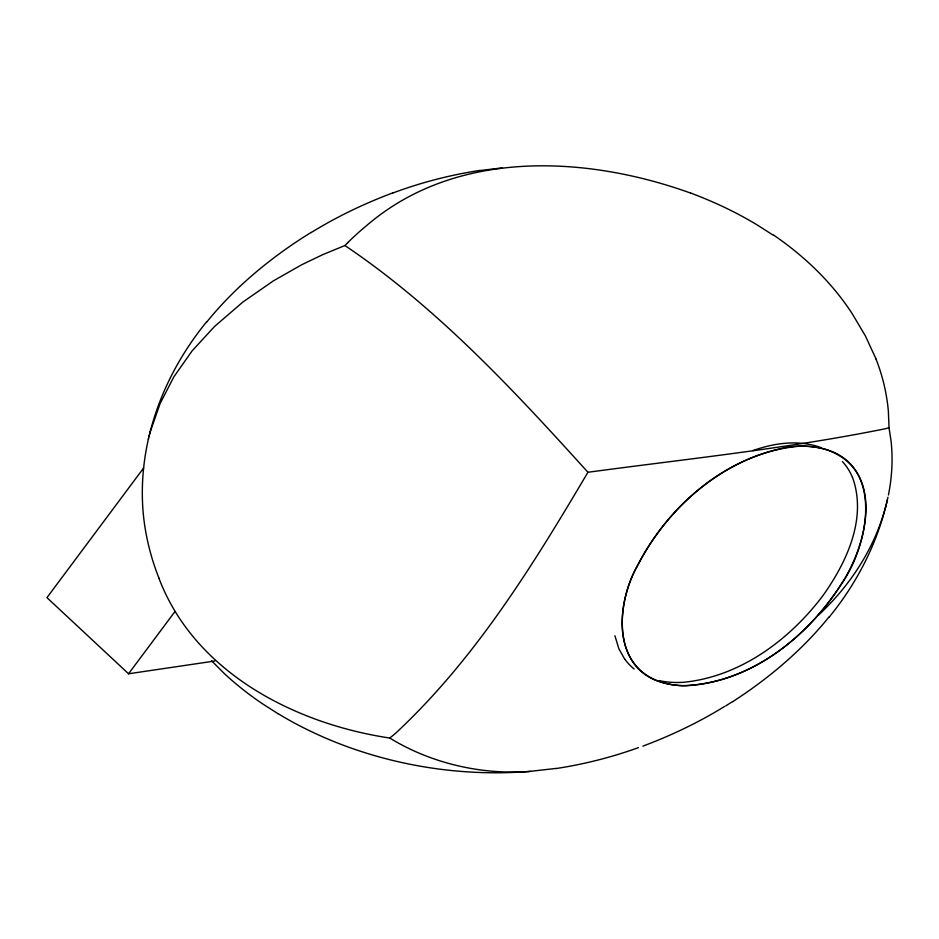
<?xml version="1.0" encoding="UTF-8"?>
<svg xmlns="http://www.w3.org/2000/svg" width="939" height="939" viewBox="0 0 939 939"><rect width="100%" height="100%" fill="white"/><g stroke="black" fill="none" stroke-linecap="round" stroke-linejoin="round"><path stroke-width="1.41" d="M888.423 495.029A407.092 258.941 -12.5 0 0 891.076 441.154L889.022 427.703L888.388 411.493A462.141 293.954 -12.5 0 0 875.97 358.98M148.526 438.49C142.094 466.8 140.404 496.308 144.653 525.077A588.201 374.145 -12.5 0 0 158.961 578.131M887.214 500.51L887.954 497.201M148.35 439.299L149.313 435.168M886.439 503.832L887.402 499.701M148.937 436.799L150.146 431.834M885.606 507.166L886.815 502.201M149.571 434.276C159.653 393.042 179.83 354.566 206.662 321.772M886.181 504.724C876.099 545.958 855.922 584.434 829.09 617.228M150.24 431.752L160.088 403.606L173.868 376.809L192.178 350.799L214.62 326.42L242.872 302.053L273.402 280.855L301.548 264.833L322.816 254.622L344.93 245.525L347.806 242.602M885.512 507.248C874.35 548.939 849.701 586.182 818.209 615.374M889.022 427.703L888.13 427.973A62.995 40.072 -12.5 0 1 884.655 428.877C786.647 448.678 686.949 458.925 587.931 472.27C532.929 565.266 475.099 659.319 395.413 733.429A170.886 108.701 -12.5 0 1 392.925 735.519L389.732 738.031C294.799 723.793 194.666 672.441 158.902 578.154M143.62 468.009L46.95 597.638L128.549 673.779L214.785 661.021M128.549 673.779L175.018 611.477M732.596 701.586L725.636 705.94M311.126 232.449L303.156 237.414A402.561 256.065 -12.5 0 0 206.909 321.842M392.972 192.941L397.62 191.263A279.493 177.776 -12.5 0 1 479.7 170.452M638.426 747.632L638.133 747.737A279.493 177.776 -12.5 0 1 556.052 768.548M752.843 450.614C774.464 442.903 798.972 439.452 820.991 447.598M655.751 680.106L662.523 682.512A66.153 42.079 -12.5 0 0 686.303 685.74C750.719 682.078 806.847 637.663 840.804 584.974C870.535 543.27 885.665 457.234 815.228 447.164A65.66 41.762 -12.5 0 0 798.889 446.225C728.371 452.821 668.099 505.358 636.9 566.933C615.632 604.293 611.876 670.939 664.847 683.169A65.753 41.821 -12.5 0 0 681.96 685.658C748.806 684.285 807.34 637.898 841.884 583.213C866.662 544.949 885.16 472.927 829.888 451.013M786.964 447.304C722.784 459.5 668.368 506.708 638.485 563.717C618.296 598.765 609.986 659.648 654.917 679.695M479.712 170.569L502.353 167.87M556.041 768.431L528.634 771.529M530.476 771.377C467.822 776.459 404.063 767.691 345.106 745.906A491.531 312.652 -12.5 0 1 278.014 713.617M528.328 771.541C489.184 774.159 449.382 766.999 413.653 750.742A296.313 188.481 -12.5 0 1 393.065 740.038L389.732 738.031M690.646 193.094C585.748 155.264 455.274 148.702 365.928 226.17A269.012 171.109 -12.5 0 0 347.806 242.602M344.93 245.525C437.198 307.699 513.703 390.166 587.931 472.27M277.932 713.663L262.298 703.663A511.626 325.434 -12.5 0 1 224.585 673.791L211.451 660.657M773.443 235.337L757.82 225.337A491.531 312.652 -12.5 0 0 690.705 193.047M624.635 658.978L618.86 648.767L614.928 635.762M852.553 477.458C867.272 518.481 846.567 562.473 822.846 595.772C789.429 639.975 740.214 676.573 683.827 682.266A66.716 42.443 -12.5 0 1 659.037 680.587M876.028 358.968L865.429 336.009L852.354 313.931A526.474 334.871 -12.5 0 0 773.724 235.149M786.952 447.222A67.702 43.065 -12.5 0 1 829.513 450.79M842.436 461.565A117.492 74.733 -12.5 0 1 852.471 477.482M311.22 232.52A334.871 213 -12.5 0 1 392.913 192.847M828.832 617.158A402.561 256.065 -12.5 0 1 732.702 701.668M724.532 706.48A334.871 213 -12.5 0 1 642.839 746.153M634.13 669.002A97.574 62.068 -12.5 0 1 624.67 658.967"/></g></svg>
